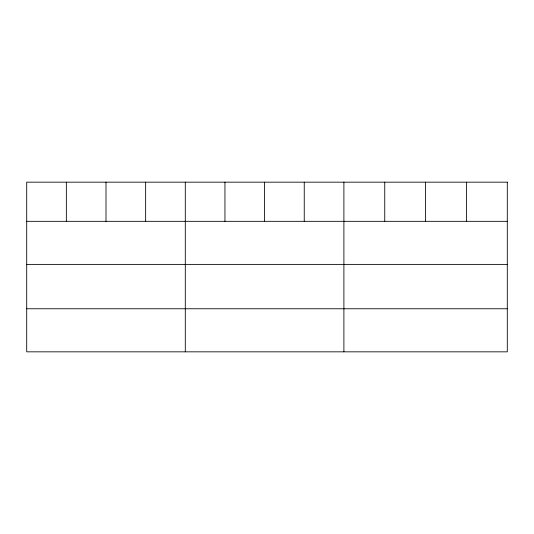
<?xml version="1.0" encoding="UTF-8"?>
<svg xmlns="http://www.w3.org/2000/svg" width="534" height="534" viewBox="0 0 534 534"><rect width="100%" height="100%" fill="white"/><g stroke="black" fill="none" stroke-linecap="round" stroke-linejoin="round"><path stroke-width="0.8" d="M26.7 221.323L507.3 221.323M26.7 264.39L507.3 264.39M26.7 308.765L507.3 308.765M466.449 182.167L466.449 221.323M425.598 182.167L425.598 221.323M384.747 182.167L384.747 221.323M343.896 182.167L343.896 351.833M304.247 182.167L304.247 221.323M264.597 182.167L264.597 221.323M224.947 182.167L224.947 221.323M185.298 182.167L185.298 351.833M145.648 182.167L145.648 221.323M105.999 182.167L105.999 221.323M66.35 182.167L66.35 221.323M507.3 182.167L26.7 182.167L26.7 351.833L507.3 351.833L507.3 182.167"/></g></svg>
